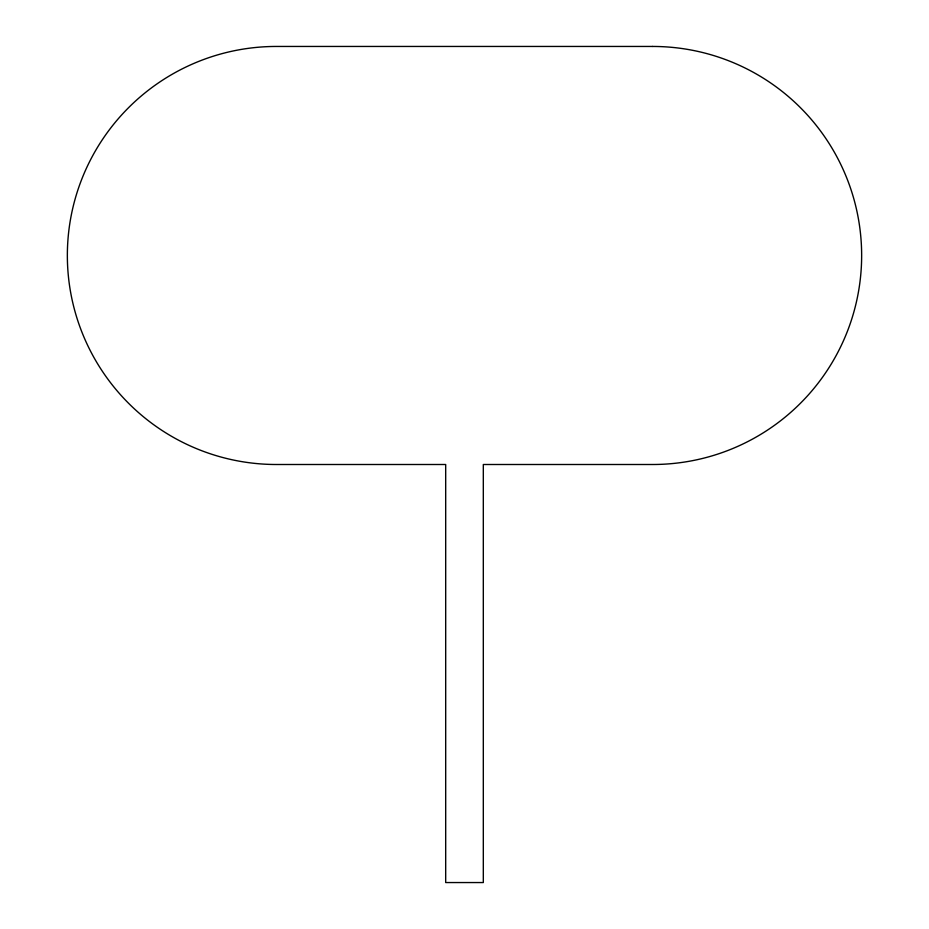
<?xml version="1.0" encoding="UTF-8"?>
<svg xmlns="http://www.w3.org/2000/svg" width="929" height="929" viewBox="0 0 929 929"><rect width="100%" height="100%" fill="white"/><g stroke="black" fill="none" stroke-linecap="round" stroke-linejoin="round"><path stroke-width="1.39" d="M652.622 46.45L276.377 46.45A209.025 209.025 0 0 0 67.352 255.475A209.025 209.025 0 0 0 276.377 464.5L445.688 464.5L445.688 882.55L483.312 882.55L483.312 464.5L652.622 464.5A209.025 209.025 0 0 0 861.647 255.475A209.025 209.025 0 0 0 652.622 46.45"/></g></svg>
